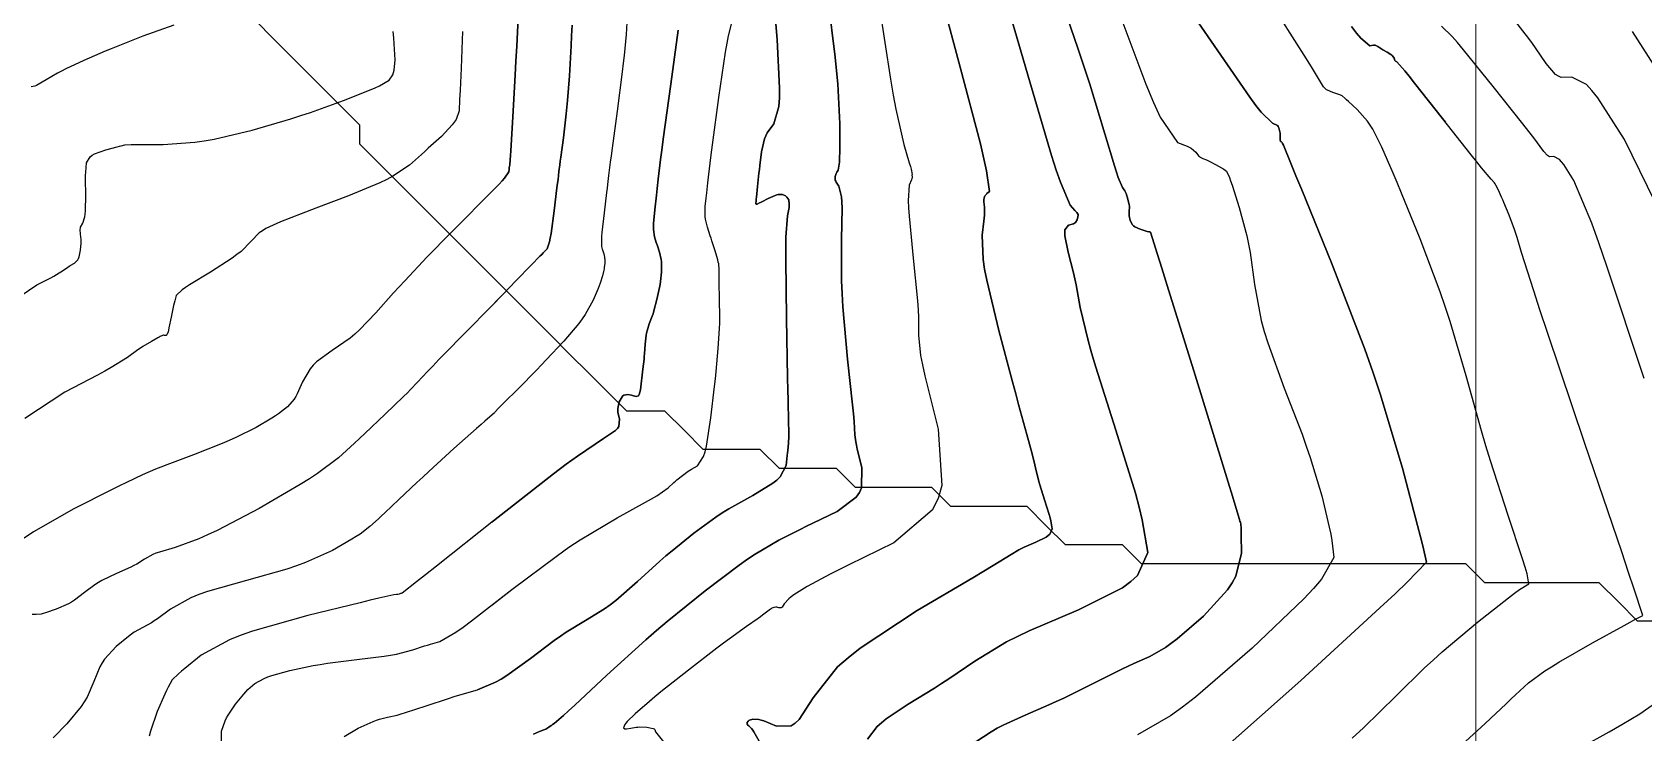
# Model space of a CAD drawing. Header units: metres. Extents: x 837117 to 838477, y 1189012 to 1191015.
# Drawn here: x 837800.8 to 837885.3, y 1189672.4 to 1189709.1 of the extents above; entities that cross this region are included whole.
import ezdxf

# ---------------------------------------------------------------- set-up
doc = ezdxf.new("R2010")
doc.units = ezdxf.units.M
doc.header["$LTSCALE"] = 0.3
doc.layers.add('COORD', color=7, linetype='Continuous', lineweight=20)
doc.layers.add('DRENAJE', color=5, linetype='Continuous', lineweight=25)
doc.layers.add('COTAS 10', color=1, linetype='Continuous')
doc.layers.add('COTAS INT', color=252, linetype='Continuous')

msp = doc.modelspace()

# ---------------------------------------------------------------- linework, layer by layer
at = {"layer": 'COORD'}
msp.add_line((837876.514, 1189013.872), (837876.514, 1191013.872), dxfattribs=at)
at = {"layer": 'COTAS 10'}
for points, elevation in [([(837826.394, 1189711.699), (837826.229, 1189708.392), (837826.188, 1189707.604), (837826.149, 1189706.871), (837826.026, 1189704.685), (837825.934, 1189703.192), (837825.915, 1189702.896), (837825.899, 1189702.651), (837825.864, 1189702.191), (837825.849, 1189702.085), (837825.846, 1189702.063), (837825.844, 1189702.045), (837825.839, 1189702.008), (837825.835, 1189701.966), (837825.832, 1189701.945), (837825.829, 1189701.92), (837825.814, 1189701.796), (837825.597, 1189701.477), (837825.468, 1189701.329), (837825.307, 1189701.155), (837824.475, 1189700.311), (837823.399, 1189699.24), (837823.085, 1189698.922), (837822.763, 1189698.595), (837821.542, 1189697.34), (837820.358, 1189696.092), (837820.061, 1189695.77), (837819.776, 1189695.457), (837818.854, 1189694.413), (837817.992, 1189693.514), (837817.745, 1189693.294), (837817.494, 1189693.085), (837816.556, 1189692.436), (837815.732, 1189691.839), (837815.553, 1189691.665), (837815.396, 1189691.486), (837815.003, 1189690.806), (837814.729, 1189690.173), (837814.645, 1189690.024), (837814.559, 1189689.887), (837814.22, 1189689.485), (837813.748, 1189689.122), (837813.577, 1189689.008), (837813.39, 1189688.889), (837812.57, 1189688.412), (837811.5, 1189687.88), (837811.155, 1189687.726), (837810.788, 1189687.568), (837809.288, 1189686.977), (837807.88, 1189686.444), (837807.572, 1189686.324), (837807.298, 1189686.216), (837806.605, 1189685.925), (837805.772, 1189685.523), (837805.41, 1189685.344), (837804.991, 1189685.136), (837803.007, 1189684.144), (837800.9, 1189682.942), (837800.404, 1189682.602)], 1730), ([(837824.923, 1189700.766), (837825.307, 1189701.155), (837825.468, 1189701.329), (837825.597, 1189701.477), (837825.814, 1189701.796), (837825.829, 1189701.92), (837825.832, 1189701.945), (837825.835, 1189701.966), (837825.839, 1189702.008), (837825.844, 1189702.045), (837825.846, 1189702.063), (837825.849, 1189702.085), (837825.864, 1189702.191), (837825.899, 1189702.651), (837825.915, 1189702.896), (837825.934, 1189703.192), (837826.026, 1189704.685), (837826.149, 1189706.871), (837826.188, 1189707.604), (837826.229, 1189708.392), (837826.394, 1189711.699)], 1730), ([(837854.19, 1189712.517), (837855.647, 1189708.28), (837855.975, 1189707.294), (837856.271, 1189706.389), (837857.071, 1189703.8), (837857.57, 1189702.116), (837857.677, 1189701.782), (837857.77, 1189701.506), (837857.995, 1189700.985), (837858.121, 1189700.802), (837858.152, 1189700.738), (837858.182, 1189700.668), (837858.278, 1189700.367), (837858.341, 1189700.069), (837858.35, 1189700), (837858.355, 1189699.938), (837858.346, 1189699.763), (837858.334, 1189699.604), (837858.338, 1189699.551), (837858.345, 1189699.494), (837858.398, 1189699.258), (837858.521, 1189699.027), (837858.572, 1189698.974), (837858.631, 1189698.926), (837858.908, 1189698.79), (837859.176, 1189698.706), (837859.231, 1189698.69), (837859.276, 1189698.678), (837859.369, 1189698.662), (837859.403, 1189698.662), (837859.412, 1189698.66), (837859.421, 1189698.657), (837859.453, 1189698.638), (837859.831, 1189697.475), (837860.059, 1189696.75), (837860.34, 1189695.85), (837861.798, 1189691.148), (837863.251, 1189686.443), (837863.529, 1189685.541), (837863.753, 1189684.814), (837864.11, 1189683.637), (837864.119, 1189683.591), (837864.122, 1189683.577), (837864.127, 1189683.562), (837864.148, 1189683.504), (837864.171, 1189683.445), (837864.181, 1189683.415), (837864.196, 1189683.366), (837864.208, 1189683.102), (837864.211, 1189682.952), (837864.214, 1189682.768), (837864.225, 1189681.826), (837863.926, 1189680.614), (837863.734, 1189680.259), (837863.494, 1189679.897), (837862.234, 1189678.522), (837860.849, 1189677.329), (837860.531, 1189677.081), (837860.24, 1189676.869), (837859.427, 1189676.402), (837858.593, 1189676.045), (837858.29, 1189675.903), (837857.955, 1189675.743), (837856.483, 1189675.005), (837854.91, 1189674.225), (837854.512, 1189674.038), (837854.13, 1189673.863), (837852.883, 1189673.333), (837851.737, 1189672.811), (837851.419, 1189672.64), (837851.101, 1189672.459), (837849.946, 1189671.71)], 1750), ([(837849.946, 1189671.71), (837851.101, 1189672.459), (837851.419, 1189672.64), (837851.737, 1189672.811), (837852.883, 1189673.333), (837854.13, 1189673.863), (837854.512, 1189674.038), (837854.91, 1189674.225), (837856.483, 1189675.005), (837857.955, 1189675.743), (837858.29, 1189675.903), (837858.593, 1189676.045), (837859.427, 1189676.402), (837860.24, 1189676.869), (837860.531, 1189677.081), (837860.849, 1189677.329), (837862.234, 1189678.522), (837863.494, 1189679.897), (837863.734, 1189680.259), (837863.926, 1189680.614), (837864.225, 1189681.826), (837864.214, 1189682.768), (837864.211, 1189682.952), (837864.208, 1189683.102), (837864.196, 1189683.366), (837864.181, 1189683.415), (837864.171, 1189683.445), (837864.148, 1189683.504), (837864.127, 1189683.562), (837864.122, 1189683.577), (837864.119, 1189683.591), (837864.11, 1189683.637), (837863.753, 1189684.814), (837863.529, 1189685.541), (837863.251, 1189686.443), (837861.798, 1189691.148), (837860.34, 1189695.85), (837860.059, 1189696.75), (837859.831, 1189697.475), (837859.453, 1189698.638), (837859.421, 1189698.657), (837859.412, 1189698.66), (837859.403, 1189698.662), (837859.369, 1189698.662), (837859.276, 1189698.678), (837859.231, 1189698.69), (837859.176, 1189698.706), (837858.908, 1189698.79), (837858.631, 1189698.926), (837858.572, 1189698.974), (837858.521, 1189699.027), (837858.398, 1189699.258), (837858.345, 1189699.494), (837858.338, 1189699.551), (837858.334, 1189699.604), (837858.346, 1189699.763), (837858.355, 1189699.938), (837858.35, 1189700), (837858.341, 1189700.069), (837858.278, 1189700.367), (837858.182, 1189700.668), (837858.152, 1189700.738), (837858.121, 1189700.802), (837857.995, 1189700.985), (837857.77, 1189701.506), (837857.677, 1189701.782), (837857.57, 1189702.116), (837857.071, 1189703.8), (837856.271, 1189706.389), (837855.975, 1189707.294), (837855.647, 1189708.28), (837854.19, 1189712.517)], 1750), ([(837817.181, 1189672.207), (837817.927, 1189672.651), (837818.702, 1189672.991), (837818.877, 1189673.059), (837819.036, 1189673.115), (837819.466, 1189673.223), (837819.97, 1189673.334), (837820.175, 1189673.393), (837820.408, 1189673.463), (837821.484, 1189673.817), (837822.664, 1189674.209), (837822.961, 1189674.304), (837823.247, 1189674.392), (837824.174, 1189674.661), (837825.115, 1189675.052), (837825.408, 1189675.218), (837825.716, 1189675.408), (837826.948, 1189676.301), (837828.199, 1189677.247), (837828.519, 1189677.47), (837828.827, 1189677.677), (837829.845, 1189678.284), (837830.835, 1189678.901), (837831.126, 1189679.114), (837831.424, 1189679.346), (837832.56, 1189680.334), (837833.733, 1189681.398), (837834.054, 1189681.677), (837834.374, 1189681.949), (837835.514, 1189682.875), (837836.676, 1189683.712), (837837.009, 1189683.929), (837837.347, 1189684.138), (837838.61, 1189684.84), (837839.665, 1189685.482), (837839.872, 1189685.653), (837840.042, 1189685.823), (837840.351, 1189686.413), (837840.412, 1189686.94), (837840.426, 1189687.07), (837840.439, 1189687.193), (837840.474, 1189687.577), (837840.492, 1189687.951), (837840.494, 1189688.068), (837840.495, 1189688.19), (837840.486, 1189688.678), (837840.457, 1189689.83), (837840.446, 1189690.371), (837840.432, 1189691.008), (837840.369, 1189694.11), (837840.332, 1189697.206), (837840.335, 1189697.839), (837840.344, 1189698.376), (837840.425, 1189699.503), (837840.507, 1189699.931), (837840.517, 1189700.027), (837840.521, 1189700.113), (837840.489, 1189700.339), (837840.398, 1189700.48), (837840.365, 1189700.511), (837840.328, 1189700.539), (837840.168, 1189700.613), (837839.942, 1189700.613), (837839.864, 1189700.595), (837839.78, 1189700.569), (837839.418, 1189700.409), (837839.082, 1189700.235), (837839.015, 1189700.201), (837838.958, 1189700.172), (837838.842, 1189700.115), (837838.805, 1189700.104), (837838.797, 1189700.104), (837838.791, 1189700.105), (837838.777, 1189700.116), (837838.772, 1189700.132), (837838.771, 1189700.136), (837838.771, 1189700.139), (837838.77, 1189700.148), (837838.784, 1189700.288), (837838.792, 1189700.374), (837838.803, 1189700.48), (837838.857, 1189701.036), (837838.93, 1189701.736), (837838.953, 1189701.933), (837838.977, 1189702.131), (837839.071, 1189702.859), (837839.229, 1189703.531), (837839.293, 1189703.693), (837839.366, 1189703.845), (837839.703, 1189704.311), (837839.971, 1189705.233), (837840, 1189705.673), (837840.011, 1189706.194), (837839.886, 1189708.742), (837839.685, 1189711.256)], 1740), ([(837839.685, 1189711.256), (837839.886, 1189708.742), (837840.011, 1189706.194), (837840, 1189705.673), (837839.971, 1189705.233), (837839.703, 1189704.311), (837839.366, 1189703.845), (837839.293, 1189703.693), (837839.229, 1189703.531), (837839.071, 1189702.859), (837838.977, 1189702.131), (837838.953, 1189701.933), (837838.93, 1189701.736), (837838.857, 1189701.036), (837838.803, 1189700.48), (837838.792, 1189700.374), (837838.784, 1189700.288), (837838.77, 1189700.148), (837838.771, 1189700.139), (837838.771, 1189700.136), (837838.772, 1189700.132), (837838.777, 1189700.116), (837838.791, 1189700.105), (837838.797, 1189700.104), (837838.805, 1189700.104), (837838.842, 1189700.115), (837838.958, 1189700.172), (837839.015, 1189700.201), (837839.082, 1189700.235), (837839.418, 1189700.409), (837839.78, 1189700.569), (837839.864, 1189700.595), (837839.942, 1189700.613), (837840.168, 1189700.613), (837840.328, 1189700.539), (837840.365, 1189700.511), (837840.398, 1189700.48), (837840.489, 1189700.339), (837840.521, 1189700.113), (837840.517, 1189700.027), (837840.507, 1189699.931), (837840.425, 1189699.503), (837840.344, 1189698.376), (837840.335, 1189697.839), (837840.332, 1189697.206), (837840.369, 1189694.11), (837840.432, 1189691.008), (837840.446, 1189690.371), (837840.457, 1189689.83), (837840.486, 1189688.678), (837840.495, 1189688.19), (837840.494, 1189688.068), (837840.492, 1189687.951), (837840.474, 1189687.577), (837840.439, 1189687.193), (837840.426, 1189687.07), (837840.412, 1189686.94), (837840.351, 1189686.413), (837840.042, 1189685.823), (837839.872, 1189685.653), (837839.665, 1189685.482), (837838.61, 1189684.84), (837837.347, 1189684.138), (837837.009, 1189683.929), (837836.676, 1189683.712), (837835.514, 1189682.875), (837834.374, 1189681.949), (837834.054, 1189681.677), (837833.733, 1189681.398), (837832.56, 1189680.334), (837831.424, 1189679.346), (837831.126, 1189679.114), (837830.835, 1189678.901), (837829.845, 1189678.284), (837828.827, 1189677.677), (837828.519, 1189677.47), (837828.199, 1189677.247), (837826.948, 1189676.301), (837825.716, 1189675.408), (837825.408, 1189675.218), (837825.115, 1189675.052), (837824.174, 1189674.661)], 1740), ([(837885.336, 1189690.978), (837883.388, 1189696.867), (837882.964, 1189698.082), (837882.59, 1189699.116), (837881.655, 1189701.348), (837881.122, 1189702.182), (837881.002, 1189702.335), (837880.892, 1189702.454), (837880.595, 1189702.6), (837880.38, 1189702.596), (837880.323, 1189702.621), (837880.267, 1189702.657), (837880.076, 1189702.877), (837879.558, 1189703.577), (837879.296, 1189703.914), (837878.984, 1189704.314), (837877.43, 1189706.279), (837875.866, 1189708.204), (837875.546, 1189708.58), (837875.276, 1189708.887), (837874.712, 1189709.428)], 1760), ([(837882.054, 1189671.645), (837883.501, 1189672.452), (837883.845, 1189672.648), (837884.164, 1189672.832), (837885.109, 1189673.396), (837886.06, 1189674.061)], 1760)]:
    msp.add_lwpolyline(points, dxfattribs=dict(at, elevation=elevation))
at = {"layer": 'COTAS INT'}
for points, elevation in [([(837874.923, 1189694.718), (837874.915, 1189694.744), (837874.649, 1189695.52), (837873.6, 1189698.286), (837872.612, 1189700.689), (837872.384, 1189701.237), (837872.176, 1189701.734), (837871.589, 1189703.101), (837871.113, 1189704.033), (837870.974, 1189704.255), (837870.832, 1189704.461), (837870.294, 1189705.074), (837869.833, 1189705.494), (837869.74, 1189705.578), (837869.661, 1189705.648), (837869.499, 1189705.783), (837869.385, 1189705.838), (837869.336, 1189705.857), (837869.279, 1189705.878), (837869.011, 1189705.969), (837868.745, 1189706.077), (837868.69, 1189706.108), (837868.642, 1189706.14), (837868.536, 1189706.262), (837867.892, 1189707.308), (837867.506, 1189707.923), (837867.029, 1189708.679), (837864.557, 1189712.583)], 1756), ([(837870.028, 1189672.121), (837870.625, 1189672.671), (837872.339, 1189674.343), (837873.825, 1189675.803), (837874.279, 1189676.219), (837874.751, 1189676.64), (837876.61, 1189678.203), (837878.226, 1189679.481), (837878.545, 1189679.723), (837878.808, 1189679.915), (837879.293, 1189680.205), (837879.201, 1189680.738), (837879.101, 1189681.085), (837878.967, 1189681.518), (837878.215, 1189683.799), (837877.288, 1189686.651), (837877.046, 1189687.443), (837876.809, 1189688.236), (837876.005, 1189691.111), (837875.171, 1189693.964), (837874.915, 1189694.744), (837874.649, 1189695.52), (837873.6, 1189698.286), (837872.612, 1189700.689), (837872.384, 1189701.237), (837872.176, 1189701.734), (837871.589, 1189703.101), (837871.113, 1189704.033), (837870.974, 1189704.255), (837870.832, 1189704.461), (837870.294, 1189705.074), (837869.833, 1189705.494), (837869.74, 1189705.578), (837869.661, 1189705.648), (837869.499, 1189705.783), (837869.385, 1189705.838), (837869.336, 1189705.857), (837869.279, 1189705.878), (837869.011, 1189705.969), (837868.745, 1189706.077), (837868.69, 1189706.108), (837868.642, 1189706.14), (837868.536, 1189706.262), (837867.892, 1189707.308), (837867.506, 1189707.923), (837867.029, 1189708.679), (837864.557, 1189712.583)], 1756), ([(837848.373, 1189711.407), (837849.488, 1189707.286), (837850.539, 1189703.266), (837850.726, 1189702.487), (837850.869, 1189701.854), (837851.01, 1189700.774), (837850.883, 1189700.662), (837850.858, 1189700.637), (837850.836, 1189700.616), (837850.789, 1189700.564), (837850.767, 1189700.526), (837850.761, 1189700.514), (837850.755, 1189700.501), (837850.731, 1189700.446), (837850.719, 1189700.335), (837850.72, 1189700.285), (837850.722, 1189700.228), (837850.747, 1189699.954), (837850.751, 1189699.53), (837850.741, 1189699.378), (837850.725, 1189699.21), (837850.627, 1189698.479), (837850.681, 1189697.21), (837850.762, 1189696.703), (837850.871, 1189696.129), (837851.502, 1189693.495), (837852.224, 1189690.79), (837852.391, 1189690.17), (837852.543, 1189689.607), (837852.975, 1189688.042), (837853.256, 1189687.021), (837853.314, 1189686.801), (837853.362, 1189686.609), (837853.466, 1189686.142), (837853.563, 1189685.733), (837853.607, 1189685.577), (837853.658, 1189685.403), (837853.908, 1189684.62), (837854.15, 1189683.839), (837854.197, 1189683.665), (837854.235, 1189683.509), (837854.302, 1189683.102), (837854.177, 1189682.819), (837854.095, 1189682.742), (837853.991, 1189682.665), (837853.444, 1189682.393), (837852.832, 1189682.132), (837852.687, 1189682.062), (837852.553, 1189681.994), (837852.159, 1189681.757), (837851.206, 1189681.166), (837850.719, 1189680.874), (837850.136, 1189680.527), (837847.225, 1189678.812), (837844.234, 1189676.847), (837843.601, 1189676.342), (837843.051, 1189675.855), (837841.77, 1189674.237), (837841.032, 1189673.094), (837840.825, 1189672.906), (837840.616, 1189672.774), (837839.855, 1189672.759), (837839.195, 1189673.027), (837839.051, 1189673.073), (837838.924, 1189673.107), (837838.607, 1189673.127), (837838.434, 1189673.061), (837838.399, 1189673.041), (837838.369, 1189673.02), (837838.307, 1189672.936), (837838.305, 1189672.857), (837838.313, 1189672.838), (837838.325, 1189672.821), (837838.401, 1189672.772), (837838.547, 1189672.625), (837838.603, 1189672.546), (837838.666, 1189672.45), (837838.951, 1189671.968)], 1746), ([(837838.951, 1189671.968), (837838.666, 1189672.45), (837838.603, 1189672.546), (837838.547, 1189672.625), (837838.401, 1189672.772), (837838.325, 1189672.821), (837838.313, 1189672.838), (837838.305, 1189672.857), (837838.307, 1189672.936), (837838.369, 1189673.02), (837838.399, 1189673.041), (837838.434, 1189673.061), (837838.607, 1189673.127), (837838.924, 1189673.107), (837839.051, 1189673.073), (837839.195, 1189673.027), (837839.855, 1189672.759), (837840.616, 1189672.774), (837840.825, 1189672.906), (837841.032, 1189673.094), (837841.77, 1189674.237), (837843.051, 1189675.855), (837843.601, 1189676.342), (837844.234, 1189676.847), (837847.225, 1189678.812), (837850.136, 1189680.527), (837850.719, 1189680.874), (837851.206, 1189681.166), (837852.159, 1189681.757), (837852.553, 1189681.994), (837852.687, 1189682.062), (837852.832, 1189682.132), (837853.444, 1189682.393), (837853.991, 1189682.665), (837854.095, 1189682.742), (837854.177, 1189682.819), (837854.302, 1189683.102), (837854.235, 1189683.509), (837854.197, 1189683.665), (837854.15, 1189683.839), (837853.908, 1189684.62), (837853.658, 1189685.403), (837853.607, 1189685.577), (837853.563, 1189685.733), (837853.466, 1189686.142), (837853.362, 1189686.609), (837853.314, 1189686.801), (837853.256, 1189687.021), (837852.975, 1189688.042), (837852.543, 1189689.607), (837852.391, 1189690.17), (837852.224, 1189690.79), (837851.502, 1189693.495), (837850.871, 1189696.129), (837850.762, 1189696.703), (837850.681, 1189697.21), (837850.627, 1189698.479), (837850.725, 1189699.21), (837850.741, 1189699.378), (837850.751, 1189699.53), (837850.747, 1189699.954), (837850.722, 1189700.228), (837850.72, 1189700.285), (837850.719, 1189700.335), (837850.731, 1189700.446), (837850.755, 1189700.501), (837850.761, 1189700.514), (837850.767, 1189700.526), (837850.789, 1189700.564), (837850.836, 1189700.616), (837850.858, 1189700.637), (837850.883, 1189700.662), (837851.01, 1189700.774), (837850.869, 1189701.854), (837850.726, 1189702.487), (837850.539, 1189703.266), (837849.488, 1189707.286), (837848.373, 1189711.407)], 1746), ([(837857.385, 1189711.309), (837859.212, 1189706.391), (837859.613, 1189705.438), (837859.968, 1189704.662), (837860.868, 1189703.335), (837861.382, 1189703.152), (837861.493, 1189703.098), (837861.59, 1189703.042), (837861.829, 1189702.828), (837861.978, 1189702.641), (837862.019, 1189702.602), (837862.06, 1189702.57), (837862.207, 1189702.501), (837862.397, 1189702.434), (837862.466, 1189702.404), (837862.541, 1189702.367), (837862.871, 1189702.192), (837863.187, 1189702.01), (837863.253, 1189701.97), (837863.311, 1189701.934), (837863.446, 1189701.843), (837863.594, 1189701.513), (837863.66, 1189701.326), (837863.738, 1189701.099), (837864.109, 1189699.934), (837864.501, 1189698.445), (837864.592, 1189698.012), (837864.675, 1189697.57), (837864.911, 1189695.903), (837865.262, 1189694.018), (837865.419, 1189693.44), (837865.601, 1189692.837), (837866.471, 1189690.457), (837867.403, 1189688.047), (837867.624, 1189687.426), (837867.828, 1189686.825), (837868.432, 1189684.82), (837868.833, 1189683.184), (837868.91, 1189682.814), (837868.972, 1189682.481), (837869.074, 1189681.583), (837868.421, 1189680.452), (837868.007, 1189679.973), (837867.491, 1189679.422), (837864.788, 1189676.834), (837861.819, 1189674.276), (837861.137, 1189673.745), (837860.515, 1189673.291), (837858.773, 1189672.29)], 1752), ([(837857.385, 1189711.309), (837859.212, 1189706.391), (837859.613, 1189705.438), (837859.968, 1189704.662), (837860.868, 1189703.335), (837861.382, 1189703.152), (837861.493, 1189703.098), (837861.59, 1189703.042), (837861.829, 1189702.828), (837861.978, 1189702.641), (837862.019, 1189702.602), (837862.06, 1189702.57), (837862.207, 1189702.501), (837862.397, 1189702.434), (837862.466, 1189702.404), (837862.541, 1189702.367), (837862.871, 1189702.192), (837863.187, 1189702.01), (837863.253, 1189701.97), (837863.311, 1189701.934), (837863.446, 1189701.843), (837863.594, 1189701.513), (837863.66, 1189701.326), (837863.738, 1189701.099), (837864.109, 1189699.934), (837864.501, 1189698.445), (837864.592, 1189698.012), (837864.675, 1189697.57), (837864.911, 1189695.903), (837865.262, 1189694.018), (837865.419, 1189693.44), (837865.601, 1189692.837), (837866.471, 1189690.457), (837867.403, 1189688.047), (837867.624, 1189687.426), (837867.828, 1189686.825), (837868.432, 1189684.82), (837868.833, 1189683.184), (837868.91, 1189682.814), (837868.972, 1189682.481), (837869.074, 1189681.583), (837868.421, 1189680.452), (837868.007, 1189679.973), (837867.491, 1189679.422), (837864.788, 1189676.834), (837861.819, 1189674.276), (837861.137, 1189673.745), (837860.515, 1189673.291), (837858.773, 1189672.29)], 1752), ([(837842.553, 1189710.777), (837842.93, 1189707.814), (837843.003, 1189707.092), (837843.063, 1189706.413), (837843.168, 1189704.319), (837843.166, 1189702.842), (837843.159, 1189702.553), (837843.148, 1189702.315), (837843.085, 1189701.89), (837843.011, 1189701.785), (837842.994, 1189701.75), (837842.977, 1189701.712), (837842.93, 1189701.554), (837842.935, 1189701.37), (837842.953, 1189701.317), (837842.977, 1189701.263), (837843.121, 1189701.059), (837843.258, 1189700.5), (837843.276, 1189700.223), (837843.287, 1189699.893), (837843.258, 1189698.257), (837843.257, 1189696.089), (837843.285, 1189695.422), (837843.326, 1189694.728), (837843.577, 1189691.981), (837843.838, 1189689.588), (837843.886, 1189689.116), (837843.922, 1189688.727), (837843.965, 1189688.013), (837844.004, 1189687.646), (837844.038, 1189687.476), (837844.082, 1189687.276), (837844.324, 1189686.307), (837844.314, 1189685.247), (837844.198, 1189684.99), (837844.033, 1189684.749), (837843.031, 1189684.01), (837841.759, 1189683.392), (837841.424, 1189683.228), (837841.097, 1189683.066), (837839.981, 1189682.506), (837838.738, 1189681.769), (837838.331, 1189681.497), (837837.897, 1189681.194), (837836.105, 1189679.852), (837834.117, 1189678.238), (837833.56, 1189677.763), (837833, 1189677.277), (837830.955, 1189675.423), (837829.277, 1189673.859), (837828.949, 1189673.557), (837828.68, 1189673.311), (837828.201, 1189672.893), (837828.1, 1189672.833), (837828.069, 1189672.812), (837828.038, 1189672.79), (837827.914, 1189672.697), (837827.759, 1189672.599), (837827.709, 1189672.575), (837827.654, 1189672.552), (837827.428, 1189672.477), (837827.11, 1189672.329)], 1742), ([(837827.11, 1189672.329), (837827.428, 1189672.477), (837827.654, 1189672.552), (837827.709, 1189672.575), (837827.759, 1189672.599), (837827.914, 1189672.697), (837828.038, 1189672.79), (837828.069, 1189672.812), (837828.1, 1189672.833), (837828.201, 1189672.893), (837828.68, 1189673.311), (837828.949, 1189673.557), (837829.277, 1189673.859), (837830.955, 1189675.423), (837833, 1189677.277), (837833.56, 1189677.763), (837834.117, 1189678.238), (837836.105, 1189679.852), (837837.897, 1189681.194), (837838.331, 1189681.497), (837838.738, 1189681.769), (837839.981, 1189682.506), (837841.097, 1189683.066), (837841.424, 1189683.228), (837841.759, 1189683.392), (837843.031, 1189684.01), (837844.033, 1189684.749), (837844.198, 1189684.99), (837844.314, 1189685.247), (837844.324, 1189686.307), (837844.082, 1189687.276), (837844.038, 1189687.476), (837844.004, 1189687.646), (837843.965, 1189688.013), (837843.922, 1189688.727), (837843.886, 1189689.116), (837843.838, 1189689.588), (837843.577, 1189691.981), (837843.326, 1189694.728), (837843.285, 1189695.422), (837843.257, 1189696.089), (837843.258, 1189698.257), (837843.287, 1189699.893), (837843.276, 1189700.223), (837843.258, 1189700.5), (837843.121, 1189701.059), (837842.977, 1189701.263), (837842.953, 1189701.317), (837842.935, 1189701.37), (837842.93, 1189701.554), (837842.977, 1189701.712), (837842.994, 1189701.75), (837843.011, 1189701.785), (837843.085, 1189701.89), (837843.148, 1189702.315), (837843.159, 1189702.553), (837843.166, 1189702.842), (837843.168, 1189704.319), (837843.063, 1189706.413), (837843.003, 1189707.092), (837842.93, 1189707.814), (837842.553, 1189710.777)], 1742), ([(837845.231, 1189710.5), (837845.821, 1189706.653), (837845.965, 1189705.817), (837846.101, 1189705.079), (837846.523, 1189703.242), (837846.814, 1189702.276), (837846.868, 1189702.088), (837846.909, 1189701.934), (837846.961, 1189701.664), (837846.946, 1189701.623), (837846.945, 1189701.614), (837846.946, 1189701.605), (837846.962, 1189701.579), (837846.955, 1189701.493), (837846.942, 1189701.447), (837846.923, 1189701.39), (837846.813, 1189701.105), (837846.757, 1189700.304), (837846.773, 1189699.923), (837846.801, 1189699.473), (837847.014, 1189697.272), (837847.24, 1189695.042), (837847.276, 1189694.573), (837847.301, 1189694.169), (837847.296, 1189693.246), (837847.407, 1189692.185), (837847.505, 1189691.694), (837847.632, 1189691.117), (837848.333, 1189688.319), (837848.517, 1189685.364), (837848.318, 1189684.687), (837848.01, 1189684.072), (837845.996, 1189682.362), (837843.644, 1189681.213), (837843.123, 1189680.952), (837842.659, 1189680.715), (837841.457, 1189680.066), (837840.766, 1189679.63), (837840.625, 1189679.528), (837840.506, 1189679.434), (837840.257, 1189679.163), (837840.15, 1189678.997), (837840.12, 1189678.969), (837840.09, 1189678.95), (837839.979, 1189678.948), (837839.87, 1189678.983), (837839.841, 1189678.987), (837839.813, 1189678.989), (837839.714, 1189678.977), (837839.606, 1189678.929), (837839.572, 1189678.908), (837839.536, 1189678.884), (837839.39, 1189678.771), (837839.124, 1189678.568), (837839.012, 1189678.488), (837838.884, 1189678.397), (837838.281, 1189677.979), (837837.382, 1189677.333), (837837.067, 1189677.098), (837836.723, 1189676.838), (837835.24, 1189675.694), (837833.794, 1189674.55), (837833.473, 1189674.289), (837833.187, 1189674.053), (837832.438, 1189673.404), (837832.025, 1189672.993), (837831.95, 1189672.907), (837831.892, 1189672.834), (837831.823, 1189672.671), (837831.907, 1189672.618), (837831.946, 1189672.614), (837831.99, 1189672.614), (837832.207, 1189672.654), (837832.495, 1189672.702), (837832.585, 1189672.708), (837832.68, 1189672.711), (837833.061, 1189672.696), (837833.38, 1189672.637), (837833.437, 1189672.613), (837833.479, 1189672.585), (837833.514, 1189672.456), (837834.001, 1189671.84)], 1744), ([(837845.231, 1189710.5), (837845.821, 1189706.653), (837845.965, 1189705.817), (837846.101, 1189705.079), (837846.523, 1189703.242), (837846.814, 1189702.276), (837846.868, 1189702.088), (837846.909, 1189701.934), (837846.961, 1189701.664), (837846.946, 1189701.623), (837846.945, 1189701.614), (837846.946, 1189701.605), (837846.962, 1189701.579), (837846.955, 1189701.493), (837846.942, 1189701.447), (837846.923, 1189701.39), (837846.813, 1189701.105), (837846.757, 1189700.304), (837846.773, 1189699.923), (837846.801, 1189699.473), (837847.014, 1189697.272), (837847.24, 1189695.042), (837847.276, 1189694.573), (837847.301, 1189694.169), (837847.296, 1189693.246), (837847.407, 1189692.185), (837847.505, 1189691.694), (837847.632, 1189691.117), (837848.333, 1189688.319), (837848.517, 1189685.364), (837848.318, 1189684.687), (837848.01, 1189684.072), (837845.996, 1189682.362), (837843.644, 1189681.213), (837843.123, 1189680.952), (837842.659, 1189680.715), (837841.457, 1189680.066), (837840.766, 1189679.63), (837840.625, 1189679.528), (837840.506, 1189679.434), (837840.257, 1189679.163), (837840.15, 1189678.997), (837840.12, 1189678.969), (837840.09, 1189678.95), (837839.979, 1189678.948), (837839.87, 1189678.983), (837839.841, 1189678.987), (837839.813, 1189678.989), (837839.714, 1189678.977), (837839.606, 1189678.929), (837839.572, 1189678.908), (837839.536, 1189678.884), (837839.39, 1189678.771), (837839.124, 1189678.568), (837839.012, 1189678.488), (837838.884, 1189678.397), (837838.281, 1189677.979), (837837.382, 1189677.333), (837837.067, 1189677.098), (837836.723, 1189676.838), (837835.24, 1189675.694), (837833.794, 1189674.55), (837833.473, 1189674.289), (837833.187, 1189674.053), (837832.438, 1189673.404), (837832.025, 1189672.993), (837831.95, 1189672.907), (837831.892, 1189672.834), (837831.823, 1189672.671), (837831.907, 1189672.618), (837831.946, 1189672.614), (837831.99, 1189672.614), (837832.207, 1189672.654), (837832.495, 1189672.702), (837832.585, 1189672.708), (837832.68, 1189672.711), (837833.061, 1189672.696), (837833.38, 1189672.637), (837833.437, 1189672.613), (837833.479, 1189672.585), (837833.514, 1189672.456), (837834.001, 1189671.84)], 1744), ([(837844.621, 1189672.067), (837845.136, 1189672.735), (837845.353, 1189672.931), (837845.601, 1189673.133), (837846.762, 1189673.903), (837848.13, 1189674.738), (837848.509, 1189674.981), (837848.887, 1189675.229), (837850.254, 1189676.166), (837851.917, 1189677.169), (837852.483, 1189677.457), (837853.095, 1189677.751), (837855.683, 1189678.854), (837857.995, 1189680.005), (837858.433, 1189680.328), (837858.782, 1189680.654), (837859.31, 1189681.851), (837859.026, 1189683.572), (837858.863, 1189684.229), (837858.664, 1189684.963), (837857.642, 1189688.267), (837856.589, 1189691.573), (837856.371, 1189692.309), (837856.185, 1189692.967), (837855.778, 1189694.696), (837855.56, 1189695.885), (837855.493, 1189696.203), (837855.422, 1189696.515), (837855.145, 1189697.6), (837854.968, 1189698.454), (837854.961, 1189698.622), (837854.972, 1189698.759), (837855.164, 1189699.003), (837855.423, 1189699.077), (837855.477, 1189699.106), (837855.522, 1189699.139), (837855.618, 1189699.292), (837855.651, 1189699.444), (837855.656, 1189699.477), (837855.66, 1189699.505), (837855.66, 1189699.575), (837855.59, 1189699.675), (837855.55, 1189699.723), (837855.5, 1189699.779), (837855.247, 1189700.057), (837854.732, 1189701.253), (837854.517, 1189701.888), (837854.271, 1189702.656), (837853.124, 1189706.528), (837851.888, 1189710.761)], 1748), ([(837851.888, 1189710.761), (837853.124, 1189706.528), (837854.271, 1189702.656), (837854.517, 1189701.888), (837854.732, 1189701.253), (837855.247, 1189700.057), (837855.5, 1189699.779), (837855.55, 1189699.723), (837855.59, 1189699.675), (837855.66, 1189699.575), (837855.66, 1189699.505), (837855.656, 1189699.477), (837855.651, 1189699.444), (837855.618, 1189699.292), (837855.522, 1189699.139), (837855.477, 1189699.106), (837855.423, 1189699.077), (837855.164, 1189699.003), (837854.972, 1189698.759), (837854.961, 1189698.622), (837854.968, 1189698.454), (837855.145, 1189697.6), (837855.422, 1189696.515), (837855.493, 1189696.203), (837855.56, 1189695.885), (837855.778, 1189694.696), (837856.185, 1189692.967), (837856.371, 1189692.309), (837856.589, 1189691.573), (837857.642, 1189688.267), (837858.664, 1189684.963), (837858.863, 1189684.229), (837859.026, 1189683.572), (837859.31, 1189681.851), (837858.782, 1189680.654), (837858.433, 1189680.328), (837857.995, 1189680.005), (837855.683, 1189678.854), (837853.095, 1189677.751), (837852.483, 1189677.457), (837851.917, 1189677.169), (837850.254, 1189676.166), (837848.887, 1189675.229), (837848.509, 1189674.981), (837848.13, 1189674.738), (837846.762, 1189673.903), (837845.601, 1189673.133), (837845.353, 1189672.931), (837845.136, 1189672.735), (837844.621, 1189672.067)], 1748), ([(837861.631, 1189710.121), (837863.149, 1189707.912), (837864.667, 1189705.708), (837864.984, 1189705.281), (837865.255, 1189704.935), (837865.861, 1189704.348), (837866.11, 1189704.229), (837866.157, 1189704.177), (837866.195, 1189704.117), (837866.252, 1189703.831), (837866.253, 1189703.559), (837866.255, 1189703.507), (837866.258, 1189703.465), (837866.277, 1189703.399), (837866.301, 1189703.394), (837866.308, 1189703.39), (837866.314, 1189703.386), (837866.337, 1189703.366), (837866.364, 1189703.326), (837866.373, 1189703.31), (837866.383, 1189703.291), (837866.423, 1189703.205), (837866.837, 1189702.198), (837867.082, 1189701.599), (837867.384, 1189700.861), (837868.946, 1189697.039), (837870.692, 1189692.512), (837871.109, 1189691.329), (837871.499, 1189690.177), (837872.667, 1189686.274), (837873.458, 1189683.265), (837873.609, 1189682.676), (837873.73, 1189682.195), (837873.924, 1189681.339), (837872.915, 1189680.291), (837872.279, 1189679.687), (837871.488, 1189678.948), (837867.341, 1189675.145), (837863.013, 1189671.307)], 1754), ([(837863.013, 1189671.307), (837867.341, 1189675.145), (837871.488, 1189678.948), (837872.279, 1189679.687), (837872.915, 1189680.291), (837873.924, 1189681.339), (837873.73, 1189682.195), (837873.609, 1189682.676), (837873.458, 1189683.265), (837872.667, 1189686.274), (837871.499, 1189690.177), (837871.109, 1189691.329), (837870.692, 1189692.512), (837868.946, 1189697.039), (837867.384, 1189700.861), (837867.082, 1189701.599), (837866.837, 1189702.198), (837866.423, 1189703.205), (837866.383, 1189703.291), (837866.373, 1189703.31), (837866.364, 1189703.326), (837866.337, 1189703.366), (837866.314, 1189703.386), (837866.308, 1189703.39), (837866.301, 1189703.394), (837866.277, 1189703.399), (837866.258, 1189703.465), (837866.255, 1189703.507), (837866.253, 1189703.559), (837866.252, 1189703.831), (837866.195, 1189704.117), (837866.157, 1189704.177), (837866.11, 1189704.229), (837865.861, 1189704.348), (837865.255, 1189704.935), (837864.984, 1189705.281), (837864.667, 1189705.708), (837863.149, 1189707.912), (837861.631, 1189710.121)], 1754), ([(837800.192, 1189695.289), (837801.077, 1189695.874), (837801.803, 1189696.25), (837801.963, 1189696.337), (837802.104, 1189696.417), (837802.465, 1189696.645), (837802.702, 1189696.812), (837802.766, 1189696.855), (837802.828, 1189696.895), (837803.045, 1189697.025), (837803.223, 1189697.198), (837803.261, 1189697.266), (837803.293, 1189697.343), (837803.369, 1189697.693), (837803.393, 1189698.07), (837803.393, 1189698.164), (837803.391, 1189698.254), (837803.358, 1189698.541), (837803.345, 1189698.785), (837803.355, 1189698.848), (837803.371, 1189698.908), (837803.479, 1189699.107), (837803.592, 1189699.444), (837803.611, 1189699.592), (837803.625, 1189699.763), (837803.634, 1189700.578), (837803.626, 1189701.426), (837803.63, 1189701.618), (837803.637, 1189701.792), (837803.684, 1189702.268), (837803.878, 1189702.59), (837803.977, 1189702.668), (837804.097, 1189702.74), (837804.694, 1189702.959), (837805.288, 1189703.112), (837805.405, 1189703.142), (837805.502, 1189703.168), (837805.683, 1189703.216), (837806.021, 1189703.228), (837806.218, 1189703.23), (837806.459, 1189703.232), (837807.703, 1189703.236), (837809.351, 1189703.352), (837809.848, 1189703.425), (837810.362, 1189703.516), (837812.366, 1189703.989), (837814.389, 1189704.584), (837814.916, 1189704.752), (837815.429, 1189704.92), (837817.159, 1189705.536), (837818.522, 1189706.078), (837818.802, 1189706.2), (837819.04, 1189706.309), (837819.551, 1189706.599), (837819.742, 1189706.891), (837819.779, 1189707.001), (837819.809, 1189707.123), (837819.857, 1189707.67), (837819.814, 1189708.513), (837819.786, 1189708.823), (837819.75, 1189709.165)], 1726), ([(837808.263, 1189709.493), (837806.625, 1189708.914), (837805.318, 1189708.396), (837804.978, 1189708.257), (837804.647, 1189708.119), (837803.53, 1189707.635), (837802.586, 1189707.193), (837802.364, 1189707.081), (837802.16, 1189706.974), (837801.566, 1189706.626), (837801.15, 1189706.377), (837801.058, 1189706.333), (837800.977, 1189706.299), (837800.768, 1189706.265)], 1724), ([(837829.139, 1189709.49), (837829.11, 1189708.927), (837829.082, 1189708.403), (837828.994, 1189706.841), (837828.898, 1189705.548), (837828.865, 1189705.195), (837828.829, 1189704.844), (837828.678, 1189703.59), (837828.539, 1189702.563), (837828.511, 1189702.354), (837828.488, 1189702.177), (837828.443, 1189701.813), (837828.396, 1189701.407), (837828.372, 1189701.205), (837828.343, 1189700.963), (837828.196, 1189699.762), (837828.03, 1189698.569), (837827.988, 1189698.332), (837827.949, 1189698.135), (837827.822, 1189697.759), (837827.627, 1189697.562), (837827.545, 1189697.478), (837827.45, 1189697.38), (837827.006, 1189696.921), (837826.194, 1189696.086), (837825.867, 1189695.752), (837825.497, 1189695.373), (837823.792, 1189693.634), (837822.157, 1189691.96), (837821.831, 1189691.623), (837821.559, 1189691.341), (837821.032, 1189690.777), (837820.669, 1189690.395), (837820.5, 1189690.227), (837820.302, 1189690.032), (837819.339, 1189689.105), (837818.261, 1189688.082), (837817.989, 1189687.827), (837817.73, 1189687.585), (837816.891, 1189686.813), (837815.789, 1189685.987), (837815.363, 1189685.71), (837814.884, 1189685.413), (837812.721, 1189684.168), (837810.522, 1189683.013), (837810.021, 1189682.773), (837809.567, 1189682.567), (837808.317, 1189682.109), (837807.497, 1189681.875), (837807.314, 1189681.81), (837807.151, 1189681.745), (837806.721, 1189681.507), (837806.312, 1189681.246), (837806.161, 1189681.165), (837805.995, 1189681.082), (837805.258, 1189680.751), (837804.487, 1189680.383), (837804.298, 1189680.275), (837804.12, 1189680.166), (837803.565, 1189679.75), (837803.044, 1189679.354), (837802.887, 1189679.257), (837802.725, 1189679.166), (837802.091, 1189678.88), (837801.522, 1189678.685), (837801.4, 1189678.651), (837801.294, 1189678.626), (837801.038, 1189678.607), (837800.874, 1189678.61), (837800.826, 1189678.598)], 1732), ([(837832.016, 1189709.935), (837831.963, 1189708.996), (837831.862, 1189707.905), (837831.815, 1189707.494), (837831.76, 1189707.036), (837831.492, 1189704.989), (837831.228, 1189703.04), (837831.175, 1189702.644), (837831.132, 1189702.309), (837831.046, 1189701.619), (837830.994, 1189701.144), (837830.971, 1189700.945), (837830.944, 1189700.717), (837830.814, 1189699.652), (837830.699, 1189698.618), (837830.681, 1189698.409), (837830.668, 1189698.234), (837830.673, 1189697.885), (837830.718, 1189697.748), (837830.731, 1189697.708), (837830.744, 1189697.667), (837830.796, 1189697.508), (837830.836, 1189697.334), (837830.842, 1189697.282), (837830.847, 1189697.228), (837830.847, 1189697.024), (837830.821, 1189696.79), (837830.81, 1189696.719), (837830.796, 1189696.645), (837830.732, 1189696.353), (837830.611, 1189695.968), (837830.562, 1189695.834), (837830.506, 1189695.689), (837830.247, 1189695.07), (837829.826, 1189694.319), (837829.668, 1189694.091), (837829.491, 1189693.854), (837828.702, 1189692.927), (837827.784, 1189691.949), (837827.526, 1189691.68), (837827.267, 1189691.413), (837826.317, 1189690.453), (837825.547, 1189689.683), (837825.401, 1189689.535), (837825.284, 1189689.416), (837825.104, 1189689.219), (837825.086, 1189689.189), (837825.071, 1189689.175), (837825.052, 1189689.158), (837824.946, 1189689.076), (837824.558, 1189688.742), (837824.36, 1189688.567), (837824.123, 1189688.356), (837822.942, 1189687.296), (837821.626, 1189686.1), (837821.303, 1189685.804), (837820.999, 1189685.523), (837820.052, 1189684.633), (837819.315, 1189683.934), (837819.144, 1189683.772), (837818.987, 1189683.625), (837818.536, 1189683.208), (837818.017, 1189682.819), (837817.816, 1189682.689), (837817.591, 1189682.549), (837816.573, 1189681.963), (837815.163, 1189681.327), (837814.691, 1189681.155), (837814.184, 1189680.986), (837812.058, 1189680.392), (837810.015, 1189679.809), (837809.56, 1189679.646), (837809.152, 1189679.483), (837808.081, 1189678.89), (837807.396, 1189678.38), (837807.233, 1189678.269), (837807.081, 1189678.171), (837806.625, 1189677.925), (837806.18, 1189677.674), (837806.035, 1189677.572), (837805.879, 1189677.456), (837805.237, 1189676.92), (837804.626, 1189676.258), (837804.491, 1189676.063), (837804.37, 1189675.862), (837804.054, 1189675.094), (837803.704, 1189674.266), (837803.561, 1189674.028), (837803.399, 1189673.787), (837802.648, 1189672.883), (837801.924, 1189672.133)], 1734), ([(837834.69, 1189709.228), (837834.306, 1189706.389), (837833.918, 1189703.518), (837833.84, 1189702.934), (837833.775, 1189702.442), (837833.65, 1189701.425), (837833.597, 1189700.923), (837833.578, 1189700.755), (837833.557, 1189700.574), (837833.466, 1189699.817), (837833.402, 1189699.089), (837833.397, 1189698.926), (837833.399, 1189698.78), (837833.453, 1189698.393), (837833.55, 1189698.1), (837833.578, 1189698.014), (837833.607, 1189697.926), (837833.716, 1189697.587), (837833.803, 1189697.212), (837833.817, 1189697.101), (837833.826, 1189696.987), (837833.826, 1189696.548), (837833.771, 1189696.048), (837833.747, 1189695.896), (837833.718, 1189695.737), (837833.58, 1189695.112), (837833.42, 1189694.511), (837833.377, 1189694.367), (837833.334, 1189694.234), (837833.184, 1189693.834), (837833.062, 1189693.468), (837833.036, 1189693.355), (837833.015, 1189693.238), (837832.966, 1189692.772), (837832.933, 1189692.268), (837832.921, 1189692.126), (837832.908, 1189691.983), (837832.849, 1189691.456), (837832.716, 1189690.38), (837832.659, 1189690.138), (837832.637, 1189690.095), (837832.612, 1189690.063), (837832.5, 1189690.031), (837832.352, 1189690.069), (837832.304, 1189690.08), (837832.255, 1189690.092), (837832.053, 1189690.134), (837831.851, 1189690.102), (837831.802, 1189690.067), (837831.755, 1189690.02), (837831.608, 1189689.755), (837831.533, 1189689.408), (837831.531, 1189689.31), (837831.537, 1189689.21), (837831.627, 1189688.843), (837831.586, 1189688.46), (837831.509, 1189688.351), (837831.403, 1189688.24), (837830.786, 1189687.826), (837829.413, 1189686.906), (837828.831, 1189686.476), (837828.162, 1189685.971), (837825.017, 1189683.511), (837822.021, 1189681.132), (837821.446, 1189680.677), (837820.98, 1189680.31), (837820.218, 1189679.722), (837820.169, 1189679.708), (837820.139, 1189679.698), (837820.077, 1189679.678), (837819.993, 1189679.656), (837819.963, 1189679.651), (837819.93, 1189679.645), (837819.786, 1189679.627), (837818.997, 1189679.452), (837818.557, 1189679.347), (837818.021, 1189679.218), (837815.284, 1189678.548), (837812.38, 1189677.725), (837811.738, 1189677.499), (837811.166, 1189677.274), (837809.688, 1189676.468), (837808.836, 1189675.783), (837808.659, 1189675.633), (837808.508, 1189675.502), (837808.175, 1189675.174), (837807.953, 1189674.79), (837807.871, 1189674.624), (837807.781, 1189674.431), (837807.383, 1189673.517), (837807.029, 1189672.492), (837806.968, 1189672.229)], 1736), ([(837810.751, 1189671.833), (837810.756, 1189672.491), (837810.943, 1189673.029), (837811.018, 1189673.182), (837811.103, 1189673.336), (837811.492, 1189673.91), (837811.924, 1189674.432), (837812.035, 1189674.554), (837812.143, 1189674.667), (837812.501, 1189674.993), (837812.988, 1189675.258), (837813.176, 1189675.332), (837813.387, 1189675.406), (837814.342, 1189675.677), (837815.552, 1189675.929), (837815.924, 1189675.992), (837816.311, 1189676.051), (837817.844, 1189676.241), (837819.29, 1189676.422), (837819.623, 1189676.476), (837819.927, 1189676.531), (837820.781, 1189676.747), (837821.401, 1189676.954), (837821.558, 1189677.003), (837821.708, 1189677.05), (837822.196, 1189677.191), (837823.048, 1189677.681), (837823.427, 1189677.947), (837823.869, 1189678.27), (837825.983, 1189679.906), (837828.361, 1189681.704), (837828.969, 1189682.128), (837829.555, 1189682.521), (837831.49, 1189683.675), (837832.991, 1189684.491), (837833.303, 1189684.671), (837833.571, 1189684.832), (837834.166, 1189685.246), (837834.467, 1189685.518), (837834.549, 1189685.59), (837834.631, 1189685.66), (837834.924, 1189685.897), (837835.222, 1189686.112), (837835.307, 1189686.168), (837835.394, 1189686.221), (837835.718, 1189686.401), (837836.027, 1189686.888), (837836.105, 1189687.136), (837836.179, 1189687.432), (837836.417, 1189688.908), (837836.608, 1189690.558), (837836.651, 1189690.963), (837836.691, 1189691.347), (837836.801, 1189692.548), (837836.863, 1189693.591), (837836.872, 1189693.874), (837836.878, 1189694.156), (837836.868, 1189695.154), (837836.844, 1189695.988), (837836.841, 1189696.166), (837836.839, 1189696.321), (837836.843, 1189696.69), (837836.82, 1189696.974), (837836.8, 1189697.074), (837836.775, 1189697.185), (837836.637, 1189697.665), (837836.469, 1189698.185), (837836.425, 1189698.321), (837836.381, 1189698.453), (837836.233, 1189698.901), (837836.129, 1189699.325), (837836.114, 1189699.442), (837836.104, 1189699.559), (837836.118, 1189699.982), (837836.17, 1189700.431), (837836.185, 1189700.564), (837836.2, 1189700.702), (837836.253, 1189701.231), (837836.375, 1189702.253), (837836.433, 1189702.701), (837836.501, 1189703.22), (837836.835, 1189705.693), (837837.183, 1189708.082), (837837.261, 1189708.55), (837837.33, 1189708.933), (837837.514, 1189709.615)], 1738), ([(837832.016, 1189709.935), (837831.963, 1189708.996), (837831.862, 1189707.905), (837831.815, 1189707.494), (837831.76, 1189707.036), (837831.492, 1189704.989), (837831.228, 1189703.04), (837831.175, 1189702.644), (837831.132, 1189702.309), (837831.046, 1189701.619), (837830.994, 1189701.144), (837830.971, 1189700.945), (837830.944, 1189700.717), (837830.814, 1189699.652), (837830.699, 1189698.618), (837830.681, 1189698.409), (837830.668, 1189698.234), (837830.673, 1189697.885), (837830.718, 1189697.748), (837830.731, 1189697.708), (837830.744, 1189697.667), (837830.796, 1189697.508), (837830.836, 1189697.334), (837830.842, 1189697.282), (837830.847, 1189697.228), (837830.847, 1189697.024), (837830.821, 1189696.79), (837830.81, 1189696.719), (837830.796, 1189696.645), (837830.732, 1189696.353), (837830.611, 1189695.968), (837830.562, 1189695.834), (837830.506, 1189695.689), (837830.247, 1189695.07), (837829.826, 1189694.319), (837829.668, 1189694.091), (837829.491, 1189693.854), (837828.702, 1189692.927), (837827.784, 1189691.949), (837827.526, 1189691.68), (837827.267, 1189691.413), (837826.317, 1189690.453), (837825.547, 1189689.683), (837825.401, 1189689.535), (837825.284, 1189689.416), (837825.104, 1189689.219), (837825.086, 1189689.189), (837825.071, 1189689.175), (837825.052, 1189689.158), (837824.946, 1189689.076), (837824.923, 1189689.057)], 1734), ([(837824.923, 1189679.086), (837825.983, 1189679.906), (837828.361, 1189681.704), (837828.969, 1189682.128), (837829.555, 1189682.521), (837831.49, 1189683.675), (837832.991, 1189684.491), (837833.303, 1189684.671), (837833.571, 1189684.832), (837834.166, 1189685.246), (837834.467, 1189685.518), (837834.549, 1189685.59), (837834.631, 1189685.66), (837834.924, 1189685.897), (837835.222, 1189686.112), (837835.307, 1189686.168), (837835.394, 1189686.221), (837835.718, 1189686.401), (837836.027, 1189686.888), (837836.105, 1189687.136), (837836.179, 1189687.432), (837836.417, 1189688.908), (837836.608, 1189690.558), (837836.651, 1189690.963), (837836.691, 1189691.347), (837836.801, 1189692.548), (837836.863, 1189693.591), (837836.872, 1189693.874), (837836.878, 1189694.156), (837836.868, 1189695.154), (837836.844, 1189695.988), (837836.841, 1189696.166), (837836.839, 1189696.321), (837836.843, 1189696.69), (837836.82, 1189696.974), (837836.8, 1189697.074), (837836.775, 1189697.185), (837836.637, 1189697.665), (837836.469, 1189698.185), (837836.425, 1189698.321), (837836.381, 1189698.453), (837836.233, 1189698.901), (837836.129, 1189699.325), (837836.114, 1189699.442), (837836.104, 1189699.559), (837836.118, 1189699.982), (837836.17, 1189700.431), (837836.185, 1189700.564), (837836.2, 1189700.702), (837836.253, 1189701.231), (837836.375, 1189702.253), (837836.433, 1189702.701), (837836.501, 1189703.22), (837836.835, 1189705.693), (837837.183, 1189708.082), (837837.261, 1189708.55), (837837.33, 1189708.933), (837837.514, 1189709.615)], 1738), ([(837824.923, 1189694.788), (837825.497, 1189695.373), (837825.867, 1189695.752), (837826.194, 1189696.086), (837827.006, 1189696.921), (837827.45, 1189697.38), (837827.545, 1189697.478), (837827.627, 1189697.562), (837827.822, 1189697.759), (837827.949, 1189698.135), (837827.988, 1189698.332), (837828.03, 1189698.569), (837828.196, 1189699.762), (837828.343, 1189700.963), (837828.372, 1189701.205), (837828.396, 1189701.407), (837828.443, 1189701.813), (837828.488, 1189702.177), (837828.511, 1189702.354), (837828.539, 1189702.563), (837828.678, 1189703.59), (837828.829, 1189704.844), (837828.865, 1189705.195), (837828.898, 1189705.548), (837828.994, 1189706.841), (837829.082, 1189708.403), (837829.11, 1189708.927), (837829.139, 1189709.49)], 1732), ([(837824.923, 1189683.437), (837825.017, 1189683.511), (837828.162, 1189685.971), (837828.831, 1189686.476), (837829.413, 1189686.906), (837830.786, 1189687.826), (837831.403, 1189688.24), (837831.509, 1189688.351), (837831.586, 1189688.46), (837831.627, 1189688.843), (837831.537, 1189689.21), (837831.531, 1189689.31), (837831.533, 1189689.408), (837831.608, 1189689.755), (837831.755, 1189690.02), (837831.802, 1189690.067), (837831.851, 1189690.102), (837832.053, 1189690.134), (837832.255, 1189690.092), (837832.304, 1189690.08), (837832.352, 1189690.069), (837832.5, 1189690.031), (837832.612, 1189690.063), (837832.637, 1189690.095), (837832.659, 1189690.138), (837832.716, 1189690.38), (837832.849, 1189691.456), (837832.908, 1189691.983), (837832.921, 1189692.126), (837832.933, 1189692.268), (837832.966, 1189692.772), (837833.015, 1189693.238), (837833.036, 1189693.355), (837833.062, 1189693.468), (837833.184, 1189693.834), (837833.334, 1189694.234), (837833.377, 1189694.367), (837833.42, 1189694.511), (837833.58, 1189695.112), (837833.718, 1189695.737), (837833.747, 1189695.896), (837833.771, 1189696.048), (837833.826, 1189696.548), (837833.826, 1189696.987), (837833.817, 1189697.101), (837833.803, 1189697.212), (837833.716, 1189697.587), (837833.607, 1189697.926), (837833.578, 1189698.014), (837833.55, 1189698.1), (837833.453, 1189698.393), (837833.399, 1189698.78), (837833.397, 1189698.926), (837833.402, 1189699.089), (837833.466, 1189699.817), (837833.557, 1189700.574), (837833.578, 1189700.755), (837833.597, 1189700.923), (837833.65, 1189701.425), (837833.775, 1189702.442), (837833.84, 1189702.934), (837833.918, 1189703.518), (837834.306, 1189706.389), (837834.69, 1189709.228)], 1736), ([(837870.003, 1189709.427), (837870.265, 1189709.077), (837870.487, 1189708.8), (837870.952, 1189708.404), (837871.142, 1189708.447), (837871.189, 1189708.445), (837871.235, 1189708.439), (837871.382, 1189708.369), (837871.536, 1189708.26), (837871.587, 1189708.229), (837871.64, 1189708.197), (837871.861, 1189708.078), (837872.064, 1189707.954), (837872.106, 1189707.919), (837872.143, 1189707.883), (837872.225, 1189707.752), (837872.274, 1189707.642), (837872.29, 1189707.62), (837872.306, 1189707.601), (837872.373, 1189707.563), (837872.785, 1189707.098), (837873.019, 1189706.81), (837873.305, 1189706.453), (837874.772, 1189704.59), (837874.923, 1189704.397)], 1758), ([(837875.771, 1189671.754), (837877.012, 1189672.898), (837878.097, 1189673.927), (837878.353, 1189674.167), (837878.589, 1189674.388), (837879.28, 1189675.022), (837880.136, 1189675.652), (837880.477, 1189675.869), (837880.862, 1189676.106), (837882.627, 1189677.115), (837884.284, 1189678.024), (837884.602, 1189678.197), (837884.858, 1189678.337), (837885.275, 1189678.555), (837884.819, 1189679.933), (837884.526, 1189680.804), (837884.16, 1189681.886), (837882.236, 1189687.561), (837880.269, 1189693.39), (837879.875, 1189694.57), (837879.547, 1189695.562), (837878.91, 1189697.576), (837878.683, 1189698.354), (837878.613, 1189698.567), (837878.541, 1189698.778), (837878.255, 1189699.532), (837877.985, 1189700.188), (837877.923, 1189700.337), (837877.866, 1189700.473), (837877.706, 1189700.846), (837877.57, 1189701.106), (837877.528, 1189701.17), (837877.485, 1189701.23), (837877.313, 1189701.421), (837876.812, 1189702.009), (837876.561, 1189702.32), (837876.261, 1189702.696), (837874.772, 1189704.59), (837873.305, 1189706.453), (837873.019, 1189706.81), (837872.785, 1189707.098), (837872.373, 1189707.563), (837872.306, 1189707.601), (837872.29, 1189707.62), (837872.274, 1189707.642), (837872.225, 1189707.752), (837872.143, 1189707.883), (837872.106, 1189707.919), (837872.064, 1189707.954), (837871.861, 1189708.078), (837871.64, 1189708.197), (837871.587, 1189708.229), (837871.536, 1189708.26), (837871.382, 1189708.369), (837871.235, 1189708.439), (837871.189, 1189708.445), (837871.142, 1189708.447), (837870.952, 1189708.404), (837870.487, 1189708.8), (837870.265, 1189709.077), (837870.003, 1189709.427)], 1758), ([(837885.922, 1189700.22), (837884.303, 1189703.505), (837882.918, 1189705.674), (837882.604, 1189706.071), (837882.32, 1189706.379), (837881.546, 1189706.759), (837880.988, 1189706.751), (837880.84, 1189706.814), (837880.695, 1189706.907), (837880.196, 1189707.481), (837879.651, 1189708.293), (837879.478, 1189708.535), (837879.294, 1189708.786), (837878.547, 1189709.755)], 1762), ([(837884.714, 1189709.165), (837886.951, 1189705.661)], 1764), ([(837823.386, 1189709.149), (837823.375, 1189708.697), (837823.321, 1189707.231), (837823.263, 1189706.076), (837823.25, 1189705.821), (837823.239, 1189705.593), (837823.206, 1189705.003), (837823.049, 1189704.549), (837822.959, 1189704.407), (837822.849, 1189704.258), (837822.281, 1189703.661), (837821.598, 1189703.038), (837821.416, 1189702.873), (837821.235, 1189702.711), (837820.607, 1189702.151), (837819.744, 1189701.575), (837819.417, 1189701.403), (837819.05, 1189701.226), (837817.406, 1189700.539), (837815.708, 1189699.893), (837814.937, 1189699.6), (837813.852, 1189699.187), (837813.074, 1189698.825), (837812.898, 1189698.716), (837812.738, 1189698.602), (837812.303, 1189698.162), (837811.778, 1189697.632), (837811.562, 1189697.463), (837811.316, 1189697.284), (837810.173, 1189696.553), (837809.08, 1189695.88), (837808.867, 1189695.737), (837808.691, 1189695.612), (837808.378, 1189695.317), (837808.301, 1189695.039), (837808.274, 1189694.926), (837808.245, 1189694.796), (837808.12, 1189694.195), (837808, 1189693.622), (837807.974, 1189693.51), (837807.95, 1189693.418), (837807.89, 1189693.255), (837807.847, 1189693.233), (837807.834, 1189693.23), (837807.821, 1189693.228), (837807.77, 1189693.233), (837807.719, 1189693.241), (837807.694, 1189693.241), (837807.654, 1189693.23), (837807.543, 1189693.172), (837807.487, 1189693.141), (837807.419, 1189693.104), (837807.08, 1189692.916), (837806.635, 1189692.648), (837806.501, 1189692.56), (837806.362, 1189692.467), (837805.819, 1189692.08), (837804.967, 1189691.542), (837804.633, 1189691.353), (837804.257, 1189691.148), (837802.543, 1189690.261), (837800.452, 1189688.88)], 1728), ([(837870.028, 1189672.121), (837870.625, 1189672.671), (837872.339, 1189674.343), (837873.825, 1189675.803), (837874.279, 1189676.219), (837874.751, 1189676.64), (837874.923, 1189676.785)], 1756)]:
    msp.add_lwpolyline(points, dxfattribs=dict(at, elevation=elevation))
at = {"layer": 'DRENAJE'}
msp.add_polyline3d([(837894.982, 1189678.261, 0), (837884.986, 1189678.261, 0), (837883.986, 1189679.261, 0), (837882.986, 1189680.26, 0), (837876.988, 1189680.26, 0), (837875.989, 1189681.26, 0), (837858.994, 1189681.26, 0), (837857.995, 1189682.26, 0), (837854.996, 1189682.26, 0), (837853.996, 1189683.259, 0), (837852.996, 1189684.259, 0), (837848.998, 1189684.259, 0), (837847.998, 1189685.259, 0), (837843.999, 1189685.259, 0), (837843, 1189686.258, 0), (837840.001, 1189686.258, 0), (837839.001, 1189687.258, 0), (837836.002, 1189687.258, 0), (837835.002, 1189688.258, 0), (837834.003, 1189689.257, 0), (837832.003, 1189689.257, 0), (837831.004, 1189690.257, 0), (837830.004, 1189691.257, 0), (837829.004, 1189692.256, 0), (837828.005, 1189693.256, 0), (837827.005, 1189694.256, 0), (837826.005, 1189695.255, 0), (837825.006, 1189696.255, 0), (837824.006, 1189697.255, 0), (837823.006, 1189698.254, 0), (837822.007, 1189699.254, 0), (837821.007, 1189700.254, 0), (837819.008, 1189702.253, 0), (837818.008, 1189703.253, 0), (837818.008, 1189704.252, 0), (837817.008, 1189705.252, 0), (837815.009, 1189707.251, 0), (837814.009, 1189708.251, 0), (837812.01, 1189710.25, 0)], dxfattribs=at)

doc.saveas('drawing.dxf')
